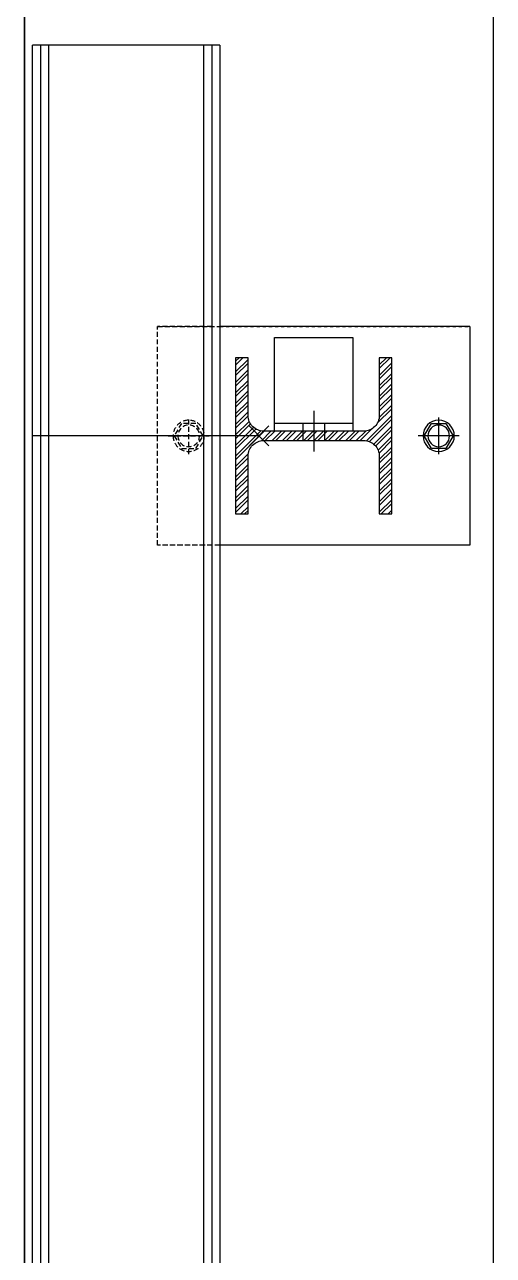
# Model space of a CAD drawing. Header units: millimetres. Extents: x 2519235 to 7246330, y 25937 to 201821.
# Drawn here: x 2626654 to 2626954, y 140086 to 140873 of the extents above; entities that cross this region are included whole.
import ezdxf

# ---------------------------------------------------------------- set-up
doc = ezdxf.new("R2010")
doc.units = ezdxf.units.MM
doc.linetypes.add('DXK_LINE_DOT2', pattern=[3.9198, 1.9599, -1.9599])
doc.linetypes.add('HIDDEN2', pattern=[4.7625, 3.175, -1.5875])
for name, color, linetype in [('_BOLT-M10', 7, 'Continuous'), ('_C-SC', 7, 'Continuous'), ('_Hatch', 7, 'Continuous'), ('_LOUVER-SB', 7, 'Continuous'), ('A-GLAZ-CURT', 7, 'Continuous'), ('Xref-PLAN-106.940$0$_Beam', 7, 'Continuous')]:
    doc.layers.add(name, color=color, linetype=linetype)

# ---------------------------------------------------------------- blocks, each defined once
blk = doc.blocks.new('*U367')
at = {"color": 7}
for p, q in [((250, -25), (-4975, -25)), ((-4975, -30.08), (250, -30.08)), ((250, -25), (250, -144.93)), ((-4975, -35.39), (250, -35.39)), ((-4975, -134.54), (250, -134.54)), ((-4975, -139.62), (250, -139.62)), ((-4975, -144.93), (250, -144.93))]:
    blk.add_line(p, q, dxfattribs=at)
at = {"layer": 'Defpoints', "color": 7}
for p, q in [((6.35, -6.35), (-6.35, 6.35)), ((-6.35, -6.35), (6.35, 6.35)), ((0, 0), (0, -144.93))]:
    blk.add_line(p, q, dxfattribs=at)
blk = doc.blocks.new('_PP-LOUVER')
at = {"layer": '_Hatch'}
h = blk.add_hatch(dxfattribs=at)
h.set_pattern_fill('STEEL', scale=1.5)
h.set_pattern_definition([(45, (-1941.0177, -2436.031), (-3.367596, 3.367596), []), (45, (-1941.0177, -2433.6497), (-3.367596, 3.367596), [])])
h.paths.add_polyline_path([(3, 67), (3, 3, 0.414214), (13, -7), (50, -7), (50, -15), (-50, -15), (-50, -7), (-13, -7, 0.414214), (-3, 3), (-3, 67, 0.414214), (-13, 77), (-50, 77), (-50, 85), (50, 85), (50, 77), (13, 77, 0.414214)])
at = {"color": 7, "linetype": 'Continuous'}
for p, q in [((70, 135), (-70, 135)), ((-70, 135), (-70, -25)), ((70, 135), (70, -25))]:
    blk.add_line(p, q, dxfattribs=at)
at = {"color": 7, "linetype": 'DXK_LINE_DOT2'}
for p, q in [((-70, 135), (-70, -25)), ((70, 135), (-70, 135)), ((70, -25), (70, 135))]:
    blk.add_line(p, q, dxfattribs=at)
at = {"color": 7, "linetype": 'HIDDEN2'}
for p, q in [((-70, -25), (-70, -65)), ((-70, -30.08), (-70, -65)), ((70, -65), (70, -25)), ((70, -30.08), (70, -65)), ((-70, -65), (70, -65)), ((-70, -65), (70, -65))]:
    blk.add_line(p, q, dxfattribs=at)
at = {"color": 7}
blk.add_lwpolyline([(-50, 85), (50, 85), (50, 77), (13, 77, 0.414214), (3, 67), (3, 3, 0.414214), (13, -7), (50, -7), (50, -15), (-50, -15), (-50, -7), (-13, -7, 0.414214), (-3, 3), (-3, 67, 0.414214), (-13, 77), (-50, 77)], format="xyb", close=True, dxfattribs=at)
for points in [[(63, 60), (3, 60), (3, 10), (63, 10)], [(63, 60), (8, 60), (8, 10), (63, 10)]]:
    blk.add_lwpolyline(points, close=True, dxfattribs=at)
at = {"layer": '_BOLT-M10', "color": 7}
for p, q in [((0, 128.05), (0, 101.95)), ((-11.69, 115), (11.69, 115)), ((3, 42), (-3, 42)), ((8, 42), (3, 42)), ((16, 35), (-10, 35)), ((3, 28), (-3, 28)), ((8, 28), (3, 28))]:
    blk.add_line(p, q, dxfattribs=at)
blk.add_lwpolyline([(-8, 110.38), (0, 105.76), (8, 110.38), (8, 119.62), (0, 124.24), (-8, 119.62)], close=True, dxfattribs=at)
for radius in [10, 6.93]:
    blk.add_circle((0, 115), radius, dxfattribs=at)
at = {"layer": 'Defpoints', "color": 7}
for p, q in [((6.35, -6.35), (-6.35, 6.35)), ((-6.35, -6.35), (6.35, 6.35))]:
    blk.add_line(p, q, dxfattribs=at)
at = {"layer": 'Defpoints', "color": 7, "linetype": 'HIDDEN2'}
for p, q in [((0, -58.05), (0, -31.95)), ((-11.69, -45), (11.69, -45))]:
    blk.add_line(p, q, dxfattribs=at)
blk.add_lwpolyline([(-8, -40.38), (0, -35.76), (8, -40.38), (8, -49.62), (0, -54.24), (-8, -49.62)], close=True, dxfattribs=at)
for radius in [10, 6.93]:
    blk.add_circle((0, -45), radius, dxfattribs=at)
blk = doc.blocks.new('DPA_Curved type C_Left - Curved Type C_Left-31496685-ENTRANCE 1 - LOWER ROOF LEVEL PLAN')
at = {"layer": 'A-GLAZ-CURT', "color": 7}
for p, q in [((750, 0), (-699.99, 0)), ((-699.99, 0), (750, 0))]:
    blk.add_line(p, q, dxfattribs=at)
blk = doc.blocks.new('Xref-PLAN-106.940')
at = {"layer": 'Xref-PLAN-106.940$0$_Beam', "color": 7}
for p, q in [((153369.18, 15158.4), (153369.18, 6933.4)), ((153669.18, 15158.4), (153669.18, 6933.4))]:
    blk.add_line(p, q, dxfattribs=at)
blk = doc.blocks.new('A$C6d15e31b')
at = {"color": 7}
blk.add_blockref('Xref-PLAN-106.940', (-135619.34, -23258.4), dxfattribs=at)
at = {"layer": '_C-SC', "color": 7, "xscale": -1.000000000000002, "rotation": 90}
blk.add_blockref('_PP-LOUVER', (17899.84, -16025), dxfattribs=at)
at = {"layer": '_LOUVER-SB', "color": 7, "xscale": -1.000000000000002, "rotation": 90}
blk.add_blockref('*U367', (17899.84, -16025), dxfattribs=at)
at = {"layer": 'A-GLAZ-CURT', "color": 7, "rotation": 90}
blk.add_blockref('DPA_Curved type C_Left - Curved Type C_Left-31496685-ENTRANCE 1 - LOWER ROOF LEVEL PLAN', (18049.85, -15875), dxfattribs=at)

msp = doc.modelspace()

# ---------------------------------------------------------------- block references
at = {"color": 7, "rotation": 180}
msp.add_blockref('A$C6d15e31b', (2644703.703, 124585.018), dxfattribs=at)

doc.saveas('drawing.dxf')
